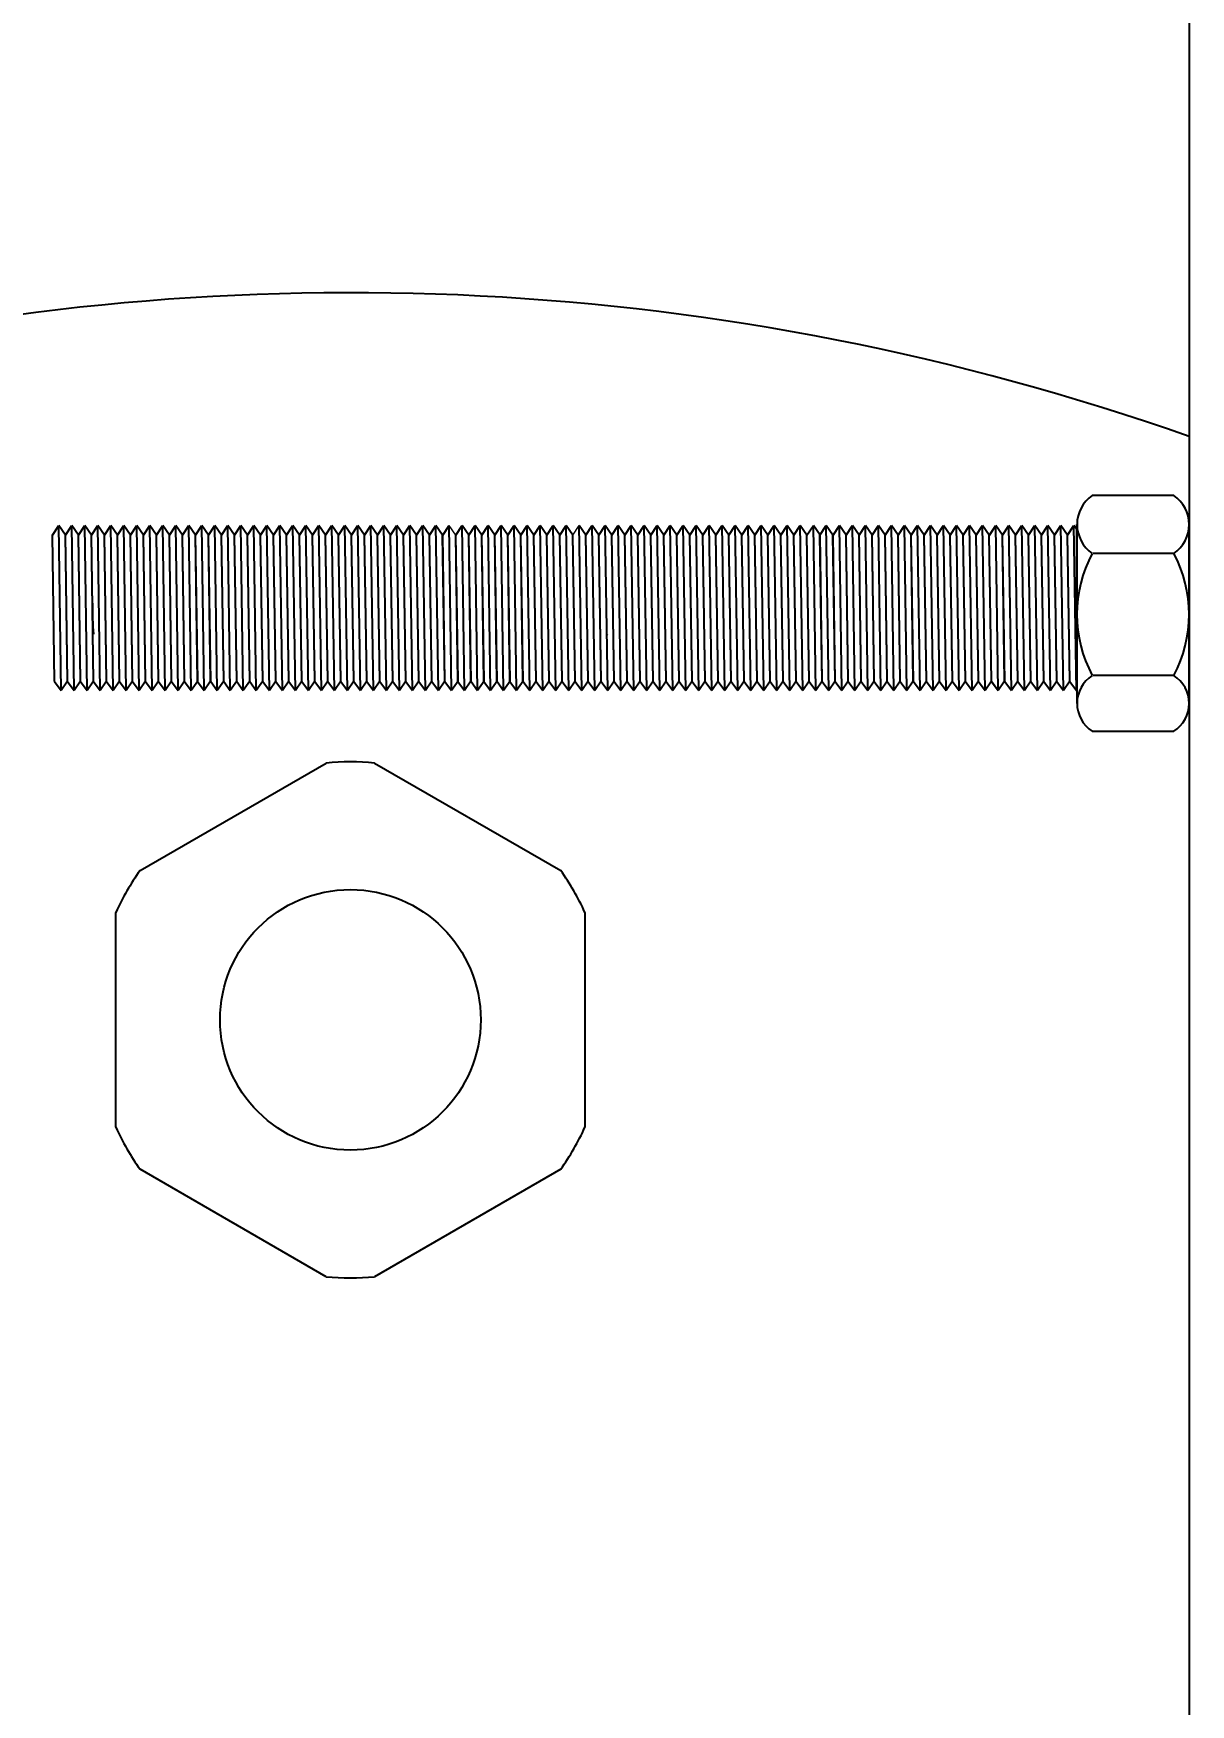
# Model space of a CAD drawing. Header units: millimetres. Extents: x -17263 to -7565, y 1486 to 4446.
# Drawn here: x -14663.6 to -14628.9, y 4308.3 to 4358.4 of the extents above; entities that cross this region are included whole.
import ezdxf
from ezdxf import colors
from ezdxf.entities.mleader import LeaderData, LeaderLine
from ezdxf.math import Vec2, Vec3

# ---------------------------------------------------------------- set-up
doc = ezdxf.new("R2010")
doc.units = ezdxf.units.MM
doc.layers.add('Canalización nueva', color=6, linetype='Continuous')
doc.layers.add('TRMODEL1', color=7, linetype='Continuous')
doc.layers.add('Color-7', color=7, linetype='Continuous', lineweight=0)
doc.styles.get("Standard").update_dxf_attribs({"font": 'arial.ttf'})

msp = doc.modelspace()

# ---------------------------------------------------------------- linework, layer by layer
for p, q in [((-14646.6, 4340.024), (-14646.6, 4340.024)), ((-14653.378, 4336.507), (-14647.794, 4333.283))]:
    msp.add_line(p, q)
msp.add_circle((-14654.103, 4328.803), 3.909)
for centre, radius, start, end in [((-14654.103, 4275.077), 75.54, 70.54654, 135.90955), ((-14654.103, 4341.097), 3.909, 337.3871, 337.3966), ((-14654.103, 4341.097), 3.909, 209.1577, 209.1652)]:
    msp.add_arc(centre, radius, start, end)
at = {"layer": 'Canalización nueva'}
for p, q in [((-14628.945, 4388.117), (-14628.945, 4188.956)), ((-14629.404, 4344.536), (-14631.85, 4344.536)), ((-14663.041, 4343.347), (-14662.85, 4343.635)), ((-14662.651, 4343.347), (-14662.85, 4343.635)), ((-14662.775, 4338.682), (-14662.85, 4343.635)), ((-14662.651, 4343.347), (-14662.46, 4343.635)), ((-14662.261, 4343.347), (-14662.46, 4343.635)), ((-14662.385, 4338.682), (-14662.46, 4343.635)), ((-14662.261, 4343.347), (-14662.07, 4343.635)), ((-14661.87, 4343.347), (-14662.07, 4343.635)), ((-14661.995, 4338.682), (-14662.07, 4343.635)), ((-14661.871, 4343.347), (-14661.68, 4343.635)), ((-14661.481, 4343.347), (-14661.68, 4343.635)), ((-14661.605, 4338.682), (-14661.68, 4343.635)), ((-14661.48, 4343.347), (-14661.29, 4343.635)), ((-14661.09, 4343.347), (-14661.29, 4343.635)), ((-14661.215, 4338.682), (-14661.29, 4343.635)), ((-14661.091, 4343.347), (-14660.9, 4343.635)), ((-14660.701, 4343.347), (-14660.9, 4343.635)), ((-14660.825, 4338.682), (-14660.9, 4343.635)), ((-14660.701, 4343.347), (-14660.51, 4343.635)), ((-14660.311, 4343.347), (-14660.51, 4343.635)), ((-14660.435, 4338.682), (-14660.51, 4343.635)), ((-14660.311, 4343.347), (-14660.12, 4343.635)), ((-14659.921, 4343.347), (-14660.12, 4343.635)), ((-14660.045, 4338.682), (-14660.12, 4343.635)), ((-14659.92, 4343.347), (-14659.73, 4343.635)), ((-14659.53, 4343.347), (-14659.73, 4343.635)), ((-14659.655, 4338.682), (-14659.73, 4343.635)), ((-14659.531, 4343.347), (-14659.34, 4343.635)), ((-14659.141, 4343.347), (-14659.34, 4343.635)), ((-14659.265, 4338.682), (-14659.34, 4343.635)), ((-14659.14, 4343.347), (-14658.949, 4343.635)), ((-14658.75, 4343.347), (-14658.949, 4343.635)), ((-14658.875, 4338.682), (-14658.949, 4343.635)), ((-14658.751, 4343.347), (-14658.56, 4343.635)), ((-14658.361, 4343.347), (-14658.56, 4343.635)), ((-14658.485, 4338.682), (-14658.56, 4343.635)), ((-14658.36, 4343.347), (-14658.169, 4343.635)), ((-14657.969, 4343.347), (-14658.169, 4343.635)), ((-14658.094, 4338.682), (-14658.169, 4343.635)), ((-14657.97, 4343.347), (-14657.779, 4343.635)), ((-14657.58, 4343.347), (-14657.779, 4343.635)), ((-14657.704, 4338.682), (-14657.779, 4343.635)), ((-14657.579, 4343.347), (-14657.389, 4343.635)), ((-14657.189, 4343.347), (-14657.389, 4343.635)), ((-14657.314, 4338.682), (-14657.389, 4343.635)), ((-14657.19, 4343.347), (-14656.999, 4343.635)), ((-14656.8, 4343.347), (-14656.999, 4343.635)), ((-14656.924, 4338.682), (-14656.999, 4343.635)), ((-14656.799, 4343.347), (-14656.608, 4343.635)), ((-14656.409, 4343.347), (-14656.608, 4343.635)), ((-14656.533, 4338.682), (-14656.608, 4343.635)), ((-14656.41, 4343.347), (-14656.219, 4343.635)), ((-14656.02, 4343.347), (-14656.219, 4343.635)), ((-14656.144, 4338.682), (-14656.219, 4343.635)), ((-14656.019, 4343.347), (-14655.828, 4343.635)), ((-14655.629, 4343.347), (-14655.828, 4343.635)), ((-14655.753, 4338.682), (-14655.828, 4343.635)), ((-14655.629, 4343.347), (-14655.438, 4343.635)), ((-14655.239, 4343.347), (-14655.438, 4343.635)), ((-14655.364, 4338.682), (-14655.438, 4343.635)), ((-14655.239, 4343.347), (-14655.048, 4343.635)), ((-14654.848, 4343.347), (-14655.048, 4343.635)), ((-14654.973, 4338.682), (-14655.048, 4343.635)), ((-14654.849, 4343.347), (-14654.658, 4343.635)), ((-14654.459, 4343.347), (-14654.658, 4343.635)), ((-14654.583, 4338.682), (-14654.658, 4343.635)), ((-14654.458, 4343.347), (-14654.268, 4343.635)), ((-14654.068, 4343.347), (-14654.268, 4343.635)), ((-14654.193, 4338.682), (-14654.268, 4343.635)), ((-14654.069, 4343.347), (-14653.878, 4343.635)), ((-14653.679, 4343.347), (-14653.878, 4343.635)), ((-14653.804, 4338.682), (-14653.878, 4343.635)), ((-14653.676, 4343.347), (-14653.485, 4343.635)), ((-14653.286, 4343.347), (-14653.485, 4343.635)), ((-14653.41, 4338.682), (-14653.485, 4343.635)), ((-14653.286, 4343.347), (-14653.095, 4343.635)), ((-14652.896, 4343.347), (-14653.095, 4343.635)), ((-14653.021, 4338.682), (-14653.095, 4343.635)), ((-14652.896, 4343.347), (-14652.705, 4343.635)), ((-14652.505, 4343.347), (-14652.705, 4343.635)), ((-14652.63, 4338.682), (-14652.705, 4343.635)), ((-14652.506, 4343.347), (-14652.315, 4343.635)), ((-14652.116, 4343.347), (-14652.315, 4343.635)), ((-14652.24, 4338.682), (-14652.315, 4343.635)), ((-14652.115, 4343.347), (-14651.925, 4343.635)), ((-14651.725, 4343.347), (-14651.925, 4343.635)), ((-14651.85, 4338.682), (-14651.925, 4343.635)), ((-14651.726, 4343.347), (-14651.535, 4343.635)), ((-14651.336, 4343.347), (-14651.535, 4343.635)), ((-14651.461, 4338.682), (-14651.535, 4343.635)), ((-14651.332, 4343.347), (-14651.141, 4343.635)), ((-14651.066, 4338.682), (-14651.141, 4343.635)), ((-14650.942, 4343.347), (-14650.752, 4343.635)), ((-14650.552, 4343.347), (-14650.752, 4343.635)), ((-14650.677, 4338.682), (-14650.752, 4343.635)), ((-14650.552, 4343.347), (-14650.361, 4343.635)), ((-14650.162, 4343.347), (-14650.361, 4343.635)), ((-14650.286, 4338.682), (-14650.361, 4343.635)), ((-14650.162, 4343.347), (-14649.971, 4343.635)), ((-14649.772, 4343.347), (-14649.971, 4343.635)), ((-14649.897, 4338.682), (-14649.971, 4343.635)), ((-14649.771, 4343.347), (-14649.581, 4343.635)), ((-14649.381, 4343.347), (-14649.581, 4343.635)), ((-14649.506, 4338.682), (-14649.581, 4343.635)), ((-14649.382, 4343.347), (-14649.192, 4343.635)), ((-14648.992, 4343.347), (-14649.192, 4343.635)), ((-14649.117, 4338.682), (-14649.192, 4343.635)), ((-14648.99, 4343.347), (-14648.8, 4343.635)), ((-14648.6, 4343.347), (-14648.8, 4343.635)), ((-14648.725, 4338.682), (-14648.8, 4343.635)), ((-14648.6, 4343.347), (-14648.41, 4343.635)), ((-14648.21, 4343.347), (-14648.41, 4343.635)), ((-14648.335, 4338.682), (-14648.41, 4343.635)), ((-14648.21, 4343.347), (-14648.019, 4343.635)), ((-14647.82, 4343.347), (-14648.019, 4343.635)), ((-14647.944, 4338.682), (-14648.019, 4343.635)), ((-14647.82, 4343.347), (-14647.63, 4343.635)), ((-14647.43, 4343.347), (-14647.63, 4343.635)), ((-14647.555, 4338.682), (-14647.63, 4343.635)), ((-14647.039, 4343.347), (-14647.239, 4343.635)), ((-14647.164, 4338.682), (-14647.239, 4343.635)), ((-14647.04, 4343.347), (-14646.85, 4343.635)), ((-14646.65, 4343.347), (-14646.85, 4343.635)), ((-14646.775, 4338.682), (-14646.85, 4343.635)), ((-14646.65, 4343.347), (-14646.459, 4343.635)), ((-14646.26, 4343.347), (-14646.459, 4343.635)), ((-14646.385, 4338.682), (-14646.459, 4343.635)), ((-14646.26, 4343.347), (-14646.07, 4343.635)), ((-14645.87, 4343.347), (-14646.07, 4343.635)), ((-14645.995, 4338.682), (-14646.07, 4343.635)), ((-14645.87, 4343.347), (-14645.679, 4343.635)), ((-14645.48, 4343.347), (-14645.679, 4343.635)), ((-14645.604, 4338.682), (-14645.679, 4343.635)), ((-14645.48, 4343.347), (-14645.29, 4343.635)), ((-14645.09, 4343.347), (-14645.29, 4343.635)), ((-14645.215, 4338.682), (-14645.29, 4343.635)), ((-14645.089, 4343.347), (-14644.899, 4343.635)), ((-14644.699, 4343.347), (-14644.899, 4343.635)), ((-14644.824, 4338.682), (-14644.899, 4343.635)), ((-14644.7, 4343.347), (-14644.51, 4343.635)), ((-14644.31, 4343.347), (-14644.51, 4343.635)), ((-14644.435, 4338.682), (-14644.51, 4343.635)), ((-14644.309, 4343.347), (-14644.118, 4343.635)), ((-14643.919, 4343.347), (-14644.118, 4343.635)), ((-14644.043, 4338.682), (-14644.118, 4343.635)), ((-14643.919, 4343.347), (-14643.729, 4343.635)), ((-14643.529, 4343.347), (-14643.729, 4343.635)), ((-14643.654, 4338.682), (-14643.729, 4343.635)), ((-14643.529, 4343.347), (-14643.338, 4343.635)), ((-14643.139, 4343.347), (-14643.338, 4343.635)), ((-14643.263, 4338.682), (-14643.338, 4343.635)), ((-14643.139, 4343.347), (-14642.948, 4343.635)), ((-14642.749, 4343.347), (-14642.948, 4343.635)), ((-14642.874, 4338.682), (-14642.948, 4343.635)), ((-14642.748, 4343.347), (-14642.558, 4343.635)), ((-14642.358, 4343.347), (-14642.558, 4343.635)), ((-14642.483, 4338.682), (-14642.558, 4343.635)), ((-14642.359, 4343.347), (-14642.169, 4343.635)), ((-14641.969, 4343.347), (-14642.169, 4343.635)), ((-14642.094, 4338.682), (-14642.169, 4343.635)), ((-14641.968, 4343.347), (-14641.778, 4343.635)), ((-14641.578, 4343.347), (-14641.778, 4343.635)), ((-14641.703, 4338.682), (-14641.778, 4343.635)), ((-14641.578, 4343.347), (-14641.388, 4343.635)), ((-14641.188, 4343.347), (-14641.388, 4343.635)), ((-14641.313, 4338.682), (-14641.388, 4343.635)), ((-14641.188, 4343.347), (-14640.997, 4343.635)), ((-14640.798, 4343.347), (-14640.997, 4343.635)), ((-14640.922, 4338.682), (-14640.997, 4343.635)), ((-14640.798, 4343.347), (-14640.608, 4343.635)), ((-14640.408, 4343.347), (-14640.608, 4343.635)), ((-14640.533, 4338.682), (-14640.608, 4343.635)), ((-14640.408, 4343.347), (-14640.217, 4343.635)), ((-14640.017, 4343.347), (-14640.217, 4343.635)), ((-14640.142, 4338.682), (-14640.217, 4343.635)), ((-14640.018, 4343.347), (-14639.828, 4343.635)), ((-14639.628, 4343.347), (-14639.828, 4343.635)), ((-14639.753, 4338.682), (-14639.828, 4343.635)), ((-14639.625, 4343.347), (-14639.435, 4343.635)), ((-14639.235, 4343.347), (-14639.435, 4343.635)), ((-14639.36, 4338.682), (-14639.435, 4343.635)), ((-14639.235, 4343.347), (-14639.045, 4343.635)), ((-14638.845, 4343.347), (-14639.045, 4343.635)), ((-14638.97, 4338.682), (-14639.045, 4343.635)), ((-14638.845, 4343.347), (-14638.654, 4343.635)), ((-14638.455, 4343.347), (-14638.654, 4343.635)), ((-14638.579, 4338.682), (-14638.654, 4343.635)), ((-14638.455, 4343.347), (-14638.265, 4343.635)), ((-14638.065, 4343.347), (-14638.265, 4343.635)), ((-14638.19, 4338.682), (-14638.265, 4343.635)), ((-14638.065, 4343.347), (-14637.874, 4343.635)), ((-14637.674, 4343.347), (-14637.874, 4343.635)), ((-14637.799, 4338.682), (-14637.874, 4343.635)), ((-14637.675, 4343.347), (-14637.485, 4343.635)), ((-14637.285, 4343.347), (-14637.485, 4343.635)), ((-14637.41, 4338.682), (-14637.485, 4343.635)), ((-14637.281, 4343.347), (-14637.091, 4343.635)), ((-14636.891, 4343.347), (-14637.091, 4343.635)), ((-14637.016, 4338.682), (-14637.091, 4343.635)), ((-14636.892, 4343.347), (-14636.701, 4343.635)), ((-14636.501, 4343.347), (-14636.701, 4343.635)), ((-14636.626, 4338.682), (-14636.701, 4343.635)), ((-14636.501, 4343.347), (-14636.31, 4343.635)), ((-14636.111, 4343.347), (-14636.31, 4343.635)), ((-14636.236, 4338.682), (-14636.31, 4343.635)), ((-14636.111, 4343.347), (-14635.921, 4343.635)), ((-14635.721, 4343.347), (-14635.921, 4343.635)), ((-14635.846, 4338.682), (-14635.921, 4343.635)), ((-14635.721, 4343.347), (-14635.53, 4343.635)), ((-14635.331, 4343.347), (-14635.53, 4343.635)), ((-14635.455, 4338.682), (-14635.53, 4343.635)), ((-14635.332, 4343.347), (-14635.141, 4343.635)), ((-14634.941, 4343.347), (-14635.141, 4343.635)), ((-14635.066, 4338.682), (-14635.141, 4343.635)), ((-14634.941, 4343.353), (-14634.758, 4343.629)), ((-14634.937, 4343.347), (-14634.746, 4343.635)), ((-14634.547, 4343.347), (-14634.746, 4343.635)), ((-14634.672, 4338.682), (-14634.746, 4343.635)), ((-14634.543, 4343.347), (-14634.352, 4343.635)), ((-14634.153, 4343.347), (-14634.352, 4343.635)), ((-14634.277, 4338.682), (-14634.352, 4343.635)), ((-14634.153, 4343.347), (-14633.963, 4343.635)), ((-14633.763, 4343.347), (-14633.963, 4343.635)), ((-14633.888, 4338.682), (-14633.963, 4343.635)), ((-14633.763, 4343.347), (-14633.572, 4343.635)), ((-14633.373, 4343.347), (-14633.572, 4343.635)), ((-14633.497, 4338.682), (-14633.572, 4343.635)), ((-14633.373, 4343.347), (-14633.183, 4343.635)), ((-14632.983, 4343.347), (-14633.183, 4343.635)), ((-14633.108, 4338.682), (-14633.183, 4343.635)), ((-14632.982, 4343.347), (-14632.792, 4343.635)), ((-14632.592, 4343.347), (-14632.792, 4343.635)), ((-14632.717, 4338.682), (-14632.792, 4343.635)), ((-14632.593, 4343.347), (-14632.403, 4343.635)), ((-14632.323, 4343.52), (-14632.403, 4343.635)), ((-14632.328, 4338.682), (-14632.403, 4343.635)), ((-14632.323, 4343.669), (-14632.323, 4338.677)), ((-14632.309, 4343.667), (-14632.309, 4338.299)), ((-14628.945, 4338.305), (-14628.945, 4343.625)), ((-14662.974, 4338.954), (-14663.041, 4343.347)), ((-14662.584, 4338.96), (-14662.651, 4343.353)), ((-14662.584, 4338.96), (-14662.651, 4343.347)), ((-14662.585, 4338.954), (-14662.651, 4343.347)), ((-14662.194, 4338.96), (-14662.261, 4343.353)), ((-14662.194, 4338.96), (-14662.261, 4343.347)), ((-14662.194, 4338.954), (-14662.26, 4343.347)), ((-14661.805, 4338.954), (-14661.871, 4343.347)), ((-14661.804, 4338.96), (-14661.87, 4343.353)), ((-14661.804, 4338.96), (-14661.87, 4343.347)), ((-14661.414, 4338.96), (-14661.481, 4343.353)), ((-14661.414, 4338.96), (-14661.481, 4343.347)), ((-14661.414, 4338.954), (-14661.48, 4343.347)), ((-14661.025, 4338.954), (-14661.091, 4343.347)), ((-14661.024, 4338.96), (-14661.09, 4343.353)), ((-14661.024, 4338.96), (-14661.09, 4343.347)), ((-14661.087, 4343.072), (-14661.086, 4343.074)), ((-14661.087, 4343.072), (-14661.086, 4343.074)), ((-14660.634, 4338.96), (-14660.701, 4343.353)), ((-14660.634, 4338.96), (-14660.701, 4343.347)), ((-14660.634, 4338.954), (-14660.701, 4343.347)), ((-14660.244, 4338.96), (-14660.311, 4343.347)), ((-14660.244, 4338.954), (-14660.311, 4343.347)), ((-14660.244, 4338.96), (-14660.31, 4343.353)), ((-14659.854, 4338.96), (-14659.921, 4343.353)), ((-14659.854, 4338.96), (-14659.921, 4343.347)), ((-14659.854, 4338.954), (-14659.92, 4343.347)), ((-14659.464, 4338.954), (-14659.531, 4343.347)), ((-14659.464, 4338.96), (-14659.53, 4343.353)), ((-14659.464, 4338.96), (-14659.53, 4343.347)), ((-14659.074, 4338.96), (-14659.141, 4343.353)), ((-14659.074, 4338.96), (-14659.141, 4343.347)), ((-14659.074, 4338.954), (-14659.14, 4343.347)), ((-14658.684, 4338.954), (-14658.751, 4343.347)), ((-14658.683, 4338.96), (-14658.75, 4343.353)), ((-14658.683, 4338.96), (-14658.75, 4343.347)), ((-14658.294, 4338.96), (-14658.361, 4343.353)), ((-14658.294, 4338.96), (-14658.361, 4343.347)), ((-14658.293, 4338.954), (-14658.36, 4343.347)), ((-14657.903, 4338.954), (-14657.97, 4343.347)), ((-14657.903, 4338.96), (-14657.969, 4343.353)), ((-14657.903, 4338.96), (-14657.969, 4343.347)), ((-14657.513, 4338.96), (-14657.58, 4343.353)), ((-14657.513, 4338.96), (-14657.58, 4343.347)), ((-14657.513, 4338.954), (-14657.579, 4343.347)), ((-14657.123, 4338.954), (-14657.19, 4343.347)), ((-14657.123, 4338.96), (-14657.189, 4343.353)), ((-14657.123, 4338.96), (-14657.189, 4343.347)), ((-14656.733, 4338.96), (-14656.8, 4343.353)), ((-14656.733, 4338.96), (-14656.8, 4343.347)), ((-14656.733, 4338.954), (-14656.799, 4343.347)), ((-14656.343, 4338.954), (-14656.41, 4343.347)), ((-14656.342, 4338.96), (-14656.409, 4343.353)), ((-14656.342, 4338.96), (-14656.409, 4343.347)), ((-14655.953, 4338.96), (-14656.02, 4343.353)), ((-14655.953, 4338.96), (-14656.02, 4343.347)), ((-14655.952, 4338.954), (-14656.019, 4343.347)), ((-14655.562, 4338.96), (-14655.629, 4343.353)), ((-14655.562, 4338.96), (-14655.629, 4343.347)), ((-14655.563, 4338.954), (-14655.629, 4343.347)), ((-14655.173, 4338.96), (-14655.239, 4343.353)), ((-14655.173, 4338.96), (-14655.239, 4343.347)), ((-14655.172, 4338.954), (-14655.239, 4343.347)), ((-14654.783, 4338.954), (-14654.849, 4343.347)), ((-14654.782, 4338.96), (-14654.848, 4343.353)), ((-14654.782, 4338.96), (-14654.848, 4343.347)), ((-14654.392, 4338.96), (-14654.459, 4343.353)), ((-14654.392, 4338.96), (-14654.459, 4343.347)), ((-14654.392, 4338.954), (-14654.458, 4343.347)), ((-14654.003, 4338.954), (-14654.069, 4343.347)), ((-14654.002, 4338.96), (-14654.068, 4343.353)), ((-14654.002, 4338.96), (-14654.068, 4343.347)), ((-14653.612, 4338.96), (-14653.679, 4343.353)), ((-14653.612, 4338.96), (-14653.679, 4343.347)), ((-14653.609, 4338.954), (-14653.676, 4343.347)), ((-14653.219, 4338.96), (-14653.286, 4343.353)), ((-14653.219, 4338.96), (-14653.286, 4343.347)), ((-14653.22, 4338.954), (-14653.286, 4343.347)), ((-14652.83, 4338.96), (-14652.896, 4343.353)), ((-14652.83, 4338.96), (-14652.896, 4343.347)), ((-14652.829, 4338.954), (-14652.896, 4343.347)), ((-14652.44, 4338.954), (-14652.506, 4343.347)), ((-14652.439, 4338.96), (-14652.505, 4343.353)), ((-14652.439, 4338.96), (-14652.505, 4343.347)), ((-14652.049, 4338.96), (-14652.116, 4343.353)), ((-14652.049, 4338.96), (-14652.116, 4343.347)), ((-14652.049, 4338.954), (-14652.115, 4343.347)), ((-14651.66, 4338.954), (-14651.726, 4343.347)), ((-14651.659, 4338.96), (-14651.725, 4343.353)), ((-14651.659, 4338.96), (-14651.725, 4343.347)), ((-14651.269, 4338.96), (-14651.336, 4343.353)), ((-14651.269, 4338.96), (-14651.336, 4343.347)), ((-14651.266, 4338.954), (-14651.332, 4343.347)), ((-14650.875, 4338.96), (-14650.942, 4343.353)), ((-14650.875, 4338.96), (-14650.942, 4343.347)), ((-14650.876, 4338.954), (-14650.942, 4343.347)), ((-14650.486, 4338.96), (-14650.552, 4343.353)), ((-14650.486, 4338.96), (-14650.552, 4343.347)), ((-14650.485, 4338.954), (-14650.552, 4343.347)), ((-14650.095, 4338.96), (-14650.162, 4343.353)), ((-14650.095, 4338.96), (-14650.162, 4343.347)), ((-14650.096, 4338.954), (-14650.162, 4343.347)), ((-14649.706, 4338.96), (-14649.772, 4343.353)), ((-14649.706, 4338.96), (-14649.772, 4343.347)), ((-14649.705, 4338.954), (-14649.771, 4343.347)), ((-14649.316, 4338.954), (-14649.382, 4343.347)), ((-14649.315, 4338.96), (-14649.381, 4343.353)), ((-14649.315, 4338.96), (-14649.381, 4343.347)), ((-14648.926, 4338.96), (-14648.992, 4343.353)), ((-14648.926, 4338.96), (-14648.992, 4343.347)), ((-14648.924, 4338.954), (-14648.99, 4343.347)), ((-14648.534, 4338.96), (-14648.6, 4343.353)), ((-14648.534, 4338.96), (-14648.6, 4343.347)), ((-14648.534, 4338.954), (-14648.6, 4343.347)), ((-14648.144, 4338.96), (-14648.21, 4343.353)), ((-14648.144, 4338.96), (-14648.21, 4343.347)), ((-14648.143, 4338.954), (-14648.21, 4343.347)), ((-14647.753, 4338.96), (-14647.82, 4343.353)), ((-14647.753, 4338.96), (-14647.82, 4343.347)), ((-14647.754, 4338.954), (-14647.82, 4343.347)), ((-14647.364, 4338.96), (-14647.43, 4343.353)), ((-14647.364, 4338.96), (-14647.43, 4343.347)), ((-14647.363, 4338.954), (-14647.429, 4343.347)), ((-14646.974, 4338.954), (-14647.04, 4343.347)), ((-14646.973, 4338.96), (-14647.039, 4343.353)), ((-14646.973, 4338.96), (-14647.039, 4343.347)), ((-14646.584, 4338.96), (-14646.65, 4343.353)), ((-14646.584, 4338.96), (-14646.65, 4343.347)), ((-14646.584, 4338.954), (-14646.65, 4343.347)), ((-14646.193, 4338.96), (-14646.26, 4343.353)), ((-14646.193, 4338.96), (-14646.26, 4343.347)), ((-14646.194, 4338.954), (-14646.26, 4343.347)), ((-14645.804, 4338.96), (-14645.87, 4343.353)), ((-14645.804, 4338.96), (-14645.87, 4343.347)), ((-14645.803, 4338.954), (-14645.87, 4343.347)), ((-14645.413, 4338.96), (-14645.48, 4343.353)), ((-14645.413, 4338.96), (-14645.48, 4343.347)), ((-14645.414, 4338.954), (-14645.48, 4343.347)), ((-14645.024, 4338.96), (-14645.09, 4343.353)), ((-14645.024, 4338.96), (-14645.09, 4343.347)), ((-14645.023, 4338.954), (-14645.089, 4343.347)), ((-14644.634, 4338.954), (-14644.7, 4343.347)), ((-14644.633, 4338.96), (-14644.699, 4343.353)), ((-14644.633, 4338.96), (-14644.699, 4343.347)), ((-14644.244, 4338.96), (-14644.31, 4343.353)), ((-14644.244, 4338.96), (-14644.31, 4343.347)), ((-14644.243, 4338.954), (-14644.309, 4343.347)), ((-14643.852, 4338.96), (-14643.919, 4343.353)), ((-14643.852, 4338.96), (-14643.919, 4343.347)), ((-14643.853, 4338.954), (-14643.919, 4343.347)), ((-14643.463, 4338.96), (-14643.529, 4343.353)), ((-14643.463, 4338.96), (-14643.529, 4343.347)), ((-14643.462, 4338.954), (-14643.529, 4343.347)), ((-14643.072, 4338.96), (-14643.139, 4343.347)), ((-14643.073, 4338.954), (-14643.139, 4343.347)), ((-14643.072, 4338.96), (-14643.138, 4343.353)), ((-14642.683, 4338.96), (-14642.749, 4343.353)), ((-14642.683, 4338.96), (-14642.749, 4343.347)), ((-14642.682, 4338.954), (-14642.748, 4343.347)), ((-14642.293, 4338.954), (-14642.359, 4343.347)), ((-14642.292, 4338.96), (-14642.358, 4343.353)), ((-14642.292, 4338.96), (-14642.358, 4343.347)), ((-14641.903, 4338.96), (-14641.969, 4343.353)), ((-14641.903, 4338.96), (-14641.969, 4343.347)), ((-14641.902, 4338.954), (-14641.968, 4343.347)), ((-14641.512, 4338.96), (-14641.578, 4343.353)), ((-14641.512, 4338.96), (-14641.578, 4343.347)), ((-14641.512, 4338.954), (-14641.578, 4343.347)), ((-14641.122, 4338.96), (-14641.188, 4343.353)), ((-14641.122, 4338.96), (-14641.188, 4343.347)), ((-14641.122, 4338.954), (-14641.188, 4343.347)), ((-14640.731, 4338.96), (-14640.798, 4343.353)), ((-14640.731, 4338.96), (-14640.798, 4343.347)), ((-14640.732, 4338.954), (-14640.798, 4343.347)), ((-14640.342, 4338.96), (-14640.408, 4343.353)), ((-14640.342, 4338.96), (-14640.408, 4343.347)), ((-14640.341, 4338.954), (-14640.408, 4343.347)), ((-14639.952, 4338.954), (-14640.018, 4343.347)), ((-14639.951, 4338.96), (-14640.017, 4343.353)), ((-14639.951, 4338.96), (-14640.017, 4343.347)), ((-14639.562, 4338.96), (-14639.628, 4343.353)), ((-14639.562, 4338.96), (-14639.628, 4343.347)), ((-14639.559, 4338.954), (-14639.625, 4343.347)), ((-14639.169, 4338.96), (-14639.235, 4343.353)), ((-14639.169, 4338.96), (-14639.235, 4343.347)), ((-14639.169, 4338.954), (-14639.235, 4343.347)), ((-14638.779, 4338.96), (-14638.845, 4343.353)), ((-14638.779, 4338.96), (-14638.845, 4343.347)), ((-14638.779, 4338.954), (-14638.845, 4343.347)), ((-14638.388, 4338.96), (-14638.455, 4343.353)), ((-14638.388, 4338.96), (-14638.455, 4343.347)), ((-14638.389, 4338.954), (-14638.455, 4343.347)), ((-14637.999, 4338.96), (-14638.065, 4343.353)), ((-14637.999, 4338.96), (-14638.065, 4343.347)), ((-14637.998, 4338.954), (-14638.065, 4343.347)), ((-14637.609, 4338.954), (-14637.675, 4343.347)), ((-14637.608, 4338.96), (-14637.674, 4343.353)), ((-14637.608, 4338.96), (-14637.674, 4343.347)), ((-14637.219, 4338.96), (-14637.285, 4343.353)), ((-14637.219, 4338.96), (-14637.285, 4343.347)), ((-14637.215, 4338.954), (-14637.281, 4343.347)), ((-14636.825, 4338.96), (-14636.891, 4343.353)), ((-14636.825, 4338.96), (-14636.891, 4343.347)), ((-14636.825, 4338.954), (-14636.891, 4343.347)), ((-14636.435, 4338.96), (-14636.501, 4343.353)), ((-14636.435, 4338.96), (-14636.501, 4343.347)), ((-14636.435, 4338.954), (-14636.501, 4343.347)), ((-14636.045, 4338.96), (-14636.111, 4343.353)), ((-14636.045, 4338.96), (-14636.111, 4343.347)), ((-14636.045, 4338.954), (-14636.111, 4343.347)), ((-14635.655, 4338.96), (-14635.721, 4343.353)), ((-14635.655, 4338.96), (-14635.721, 4343.347)), ((-14635.654, 4338.954), (-14635.721, 4343.347)), ((-14635.264, 4338.96), (-14635.331, 4343.353)), ((-14635.264, 4338.96), (-14635.331, 4343.347)), ((-14635.265, 4338.954), (-14635.331, 4343.347)), ((-14634.875, 4338.96), (-14634.941, 4343.353)), ((-14634.875, 4338.96), (-14634.941, 4343.347)), ((-14634.48, 4338.96), (-14634.547, 4343.353)), ((-14634.48, 4338.96), (-14634.547, 4343.347)), ((-14634.477, 4338.955), (-14634.543, 4343.347)), ((-14634.086, 4338.96), (-14634.153, 4343.353)), ((-14634.086, 4338.96), (-14634.153, 4343.347)), ((-14634.087, 4338.955), (-14634.153, 4343.347)), ((-14633.697, 4338.96), (-14633.763, 4343.353)), ((-14633.697, 4338.96), (-14633.763, 4343.347)), ((-14633.696, 4338.955), (-14633.763, 4343.347)), ((-14633.306, 4338.96), (-14633.373, 4343.353)), ((-14633.306, 4338.96), (-14633.373, 4343.347)), ((-14633.307, 4338.955), (-14633.373, 4343.347)), ((-14632.917, 4338.96), (-14632.983, 4343.353)), ((-14632.917, 4338.96), (-14632.983, 4343.347)), ((-14632.916, 4338.955), (-14632.982, 4343.347)), ((-14632.527, 4338.955), (-14632.593, 4343.347)), ((-14632.526, 4338.96), (-14632.592, 4343.353)), ((-14632.526, 4338.96), (-14632.592, 4343.347)), ((-14628.945, 4343.46), (-14628.945, 4338.469)), ((-14629.377, 4342.798), (-14631.823, 4342.798)), ((-14661.467, 4342.414), (-14661.466, 4342.415)), ((-14661.467, 4342.414), (-14661.466, 4342.415)), ((-14646.399, 4340.372), (-14646.41, 4340.353)), ((-14661.024, 4339.015), (-14661.025, 4339.017)), ((-14661.024, 4339.015), (-14661.025, 4339.017)), ((-14646.979, 4339.367), (-14646.98, 4339.365)), ((-14629.377, 4339.133), (-14631.823, 4339.133)), ((-14662.974, 4338.954), (-14662.775, 4338.682)), ((-14662.584, 4338.96), (-14662.775, 4338.682)), ((-14662.585, 4338.954), (-14662.385, 4338.682)), ((-14662.194, 4338.96), (-14662.385, 4338.682)), ((-14662.194, 4338.954), (-14661.995, 4338.682)), ((-14661.804, 4338.96), (-14661.995, 4338.682)), ((-14661.805, 4338.954), (-14661.605, 4338.682)), ((-14661.414, 4338.96), (-14661.605, 4338.682)), ((-14661.414, 4338.954), (-14661.215, 4338.682)), ((-14661.024, 4338.96), (-14661.215, 4338.682)), ((-14661.025, 4338.954), (-14660.825, 4338.682)), ((-14660.634, 4338.96), (-14660.825, 4338.682)), ((-14660.634, 4338.954), (-14660.435, 4338.682)), ((-14660.244, 4338.96), (-14660.435, 4338.682)), ((-14660.244, 4338.954), (-14660.045, 4338.682)), ((-14659.854, 4338.96), (-14660.045, 4338.682)), ((-14659.854, 4338.954), (-14659.655, 4338.682)), ((-14659.464, 4338.96), (-14659.655, 4338.682)), ((-14659.464, 4338.954), (-14659.265, 4338.682)), ((-14659.074, 4338.96), (-14659.265, 4338.682)), ((-14659.074, 4338.954), (-14658.874, 4338.682)), ((-14658.683, 4338.96), (-14658.874, 4338.682)), ((-14658.684, 4338.954), (-14658.485, 4338.682)), ((-14658.294, 4338.96), (-14658.485, 4338.682)), ((-14658.293, 4338.954), (-14658.094, 4338.682)), ((-14657.903, 4338.96), (-14658.094, 4338.682)), ((-14657.903, 4338.954), (-14657.704, 4338.682)), ((-14657.513, 4338.96), (-14657.704, 4338.682)), ((-14657.513, 4338.954), (-14657.314, 4338.682)), ((-14657.123, 4338.96), (-14657.314, 4338.682)), ((-14657.123, 4338.954), (-14656.924, 4338.682)), ((-14656.733, 4338.96), (-14656.924, 4338.682)), ((-14656.733, 4338.954), (-14656.533, 4338.682)), ((-14656.342, 4338.96), (-14656.533, 4338.682)), ((-14656.343, 4338.954), (-14656.144, 4338.682)), ((-14655.953, 4338.96), (-14656.144, 4338.682)), ((-14655.952, 4338.954), (-14655.753, 4338.682)), ((-14655.562, 4338.96), (-14655.753, 4338.682)), ((-14655.563, 4338.954), (-14655.363, 4338.682)), ((-14655.172, 4338.96), (-14655.363, 4338.682)), ((-14655.172, 4338.954), (-14654.973, 4338.682)), ((-14654.782, 4338.96), (-14654.973, 4338.682)), ((-14654.783, 4338.954), (-14654.583, 4338.682)), ((-14654.392, 4338.96), (-14654.583, 4338.682)), ((-14654.392, 4338.954), (-14654.193, 4338.682)), ((-14654.002, 4338.96), (-14654.193, 4338.682)), ((-14654.003, 4338.954), (-14653.803, 4338.682)), ((-14653.612, 4338.96), (-14653.803, 4338.682)), ((-14653.609, 4338.954), (-14653.41, 4338.682)), ((-14653.219, 4338.96), (-14653.41, 4338.682)), ((-14653.22, 4338.954), (-14653.02, 4338.682)), ((-14652.829, 4338.96), (-14653.02, 4338.682)), ((-14652.829, 4338.954), (-14652.63, 4338.682)), ((-14652.439, 4338.96), (-14652.63, 4338.682)), ((-14652.44, 4338.954), (-14652.24, 4338.682)), ((-14652.049, 4338.96), (-14652.24, 4338.682)), ((-14652.049, 4338.954), (-14651.85, 4338.682)), ((-14651.659, 4338.96), (-14651.85, 4338.682)), ((-14651.66, 4338.954), (-14651.46, 4338.682)), ((-14651.269, 4338.96), (-14651.46, 4338.682)), ((-14651.266, 4338.954), (-14651.066, 4338.682)), ((-14650.875, 4338.96), (-14651.066, 4338.682)), ((-14650.876, 4338.954), (-14650.677, 4338.682)), ((-14650.486, 4338.96), (-14650.677, 4338.682)), ((-14650.485, 4338.954), (-14650.286, 4338.682)), ((-14650.095, 4338.96), (-14650.286, 4338.682)), ((-14650.096, 4338.954), (-14649.897, 4338.682)), ((-14649.705, 4338.96), (-14649.897, 4338.682)), ((-14649.705, 4338.954), (-14649.506, 4338.682)), ((-14649.315, 4338.96), (-14649.506, 4338.682)), ((-14649.316, 4338.954), (-14649.117, 4338.682)), ((-14648.925, 4338.96), (-14649.117, 4338.682)), ((-14648.924, 4338.954), (-14648.725, 4338.682)), ((-14648.534, 4338.96), (-14648.725, 4338.682)), ((-14648.534, 4338.954), (-14648.335, 4338.682)), ((-14648.144, 4338.96), (-14648.335, 4338.682)), ((-14648.143, 4338.954), (-14647.944, 4338.682)), ((-14647.753, 4338.96), (-14647.944, 4338.682)), ((-14647.754, 4338.954), (-14647.555, 4338.682)), ((-14647.364, 4338.96), (-14647.555, 4338.682)), ((-14647.363, 4338.954), (-14647.164, 4338.682)), ((-14646.973, 4338.96), (-14647.164, 4338.682)), ((-14646.974, 4338.954), (-14646.775, 4338.682)), ((-14646.584, 4338.96), (-14646.775, 4338.682)), ((-14646.584, 4338.954), (-14646.384, 4338.682)), ((-14646.193, 4338.96), (-14646.384, 4338.682)), ((-14646.194, 4338.954), (-14645.995, 4338.682)), ((-14645.804, 4338.96), (-14645.995, 4338.682)), ((-14645.803, 4338.954), (-14645.604, 4338.682)), ((-14645.413, 4338.96), (-14645.604, 4338.682)), ((-14645.414, 4338.954), (-14645.215, 4338.682)), ((-14645.024, 4338.96), (-14645.215, 4338.682)), ((-14645.023, 4338.954), (-14644.824, 4338.682)), ((-14644.633, 4338.96), (-14644.824, 4338.682)), ((-14644.634, 4338.954), (-14644.435, 4338.682)), ((-14644.244, 4338.96), (-14644.435, 4338.682)), ((-14644.243, 4338.954), (-14644.043, 4338.682)), ((-14643.852, 4338.96), (-14644.043, 4338.682)), ((-14643.853, 4338.954), (-14643.654, 4338.682)), ((-14643.463, 4338.96), (-14643.654, 4338.682)), ((-14643.462, 4338.954), (-14643.263, 4338.682)), ((-14643.072, 4338.96), (-14643.263, 4338.682)), ((-14643.073, 4338.954), (-14642.873, 4338.682)), ((-14642.682, 4338.96), (-14642.873, 4338.682)), ((-14642.682, 4338.954), (-14642.483, 4338.682)), ((-14642.292, 4338.96), (-14642.483, 4338.682)), ((-14642.293, 4338.954), (-14642.094, 4338.682)), ((-14641.902, 4338.96), (-14642.094, 4338.682)), ((-14641.902, 4338.954), (-14641.703, 4338.682)), ((-14641.512, 4338.96), (-14641.703, 4338.682)), ((-14641.512, 4338.954), (-14641.313, 4338.682)), ((-14641.122, 4338.96), (-14641.313, 4338.682)), ((-14641.122, 4338.954), (-14640.922, 4338.682)), ((-14640.731, 4338.96), (-14640.922, 4338.682)), ((-14640.732, 4338.954), (-14640.533, 4338.682)), ((-14640.342, 4338.96), (-14640.533, 4338.682)), ((-14640.341, 4338.954), (-14640.142, 4338.682)), ((-14639.951, 4338.96), (-14640.142, 4338.682)), ((-14639.952, 4338.954), (-14639.753, 4338.682)), ((-14639.562, 4338.96), (-14639.753, 4338.682)), ((-14639.559, 4338.954), (-14639.36, 4338.682)), ((-14639.169, 4338.96), (-14639.36, 4338.682)), ((-14639.169, 4338.954), (-14638.97, 4338.682)), ((-14638.779, 4338.96), (-14638.97, 4338.682)), ((-14638.779, 4338.954), (-14638.579, 4338.682)), ((-14638.388, 4338.96), (-14638.579, 4338.682)), ((-14638.389, 4338.954), (-14638.19, 4338.682)), ((-14637.999, 4338.96), (-14638.19, 4338.682)), ((-14637.998, 4338.954), (-14637.799, 4338.682)), ((-14637.608, 4338.96), (-14637.799, 4338.682)), ((-14637.609, 4338.954), (-14637.41, 4338.682)), ((-14637.219, 4338.96), (-14637.41, 4338.682)), ((-14637.215, 4338.954), (-14637.016, 4338.682)), ((-14636.825, 4338.96), (-14637.016, 4338.682)), ((-14636.825, 4338.954), (-14636.626, 4338.682)), ((-14636.435, 4338.96), (-14636.626, 4338.682)), ((-14636.435, 4338.954), (-14636.235, 4338.682)), ((-14636.044, 4338.96), (-14636.235, 4338.682)), ((-14636.045, 4338.954), (-14635.846, 4338.682)), ((-14635.655, 4338.96), (-14635.846, 4338.682)), ((-14635.654, 4338.954), (-14635.455, 4338.682)), ((-14635.264, 4338.96), (-14635.455, 4338.682)), ((-14635.265, 4338.954), (-14635.066, 4338.682)), ((-14634.875, 4338.96), (-14635.066, 4338.682)), ((-14634.875, 4338.96), (-14634.672, 4338.682)), ((-14634.871, 4338.955), (-14634.671, 4338.682)), ((-14634.48, 4338.96), (-14634.671, 4338.682)), ((-14634.477, 4338.955), (-14634.277, 4338.682)), ((-14634.086, 4338.96), (-14634.277, 4338.682)), ((-14634.087, 4338.955), (-14633.888, 4338.682)), ((-14633.697, 4338.96), (-14633.888, 4338.682)), ((-14633.696, 4338.955), (-14633.497, 4338.682)), ((-14633.306, 4338.96), (-14633.497, 4338.682)), ((-14633.307, 4338.955), (-14633.108, 4338.682)), ((-14632.916, 4338.96), (-14633.108, 4338.682)), ((-14632.916, 4338.955), (-14632.717, 4338.682)), ((-14632.526, 4338.96), (-14632.717, 4338.682)), ((-14632.527, 4338.955), (-14632.328, 4338.682)), ((-14632.323, 4338.689), (-14632.328, 4338.682)), ((-14631.85, 4337.465), (-14629.404, 4337.465))]:
    msp.add_line(p, q, dxfattribs=at)
at = {"layer": 'Canalización nueva', "ltscale": 25}
msp.add_line((-14628.945, 4338.299), (-14628.945, 4343.667), dxfattribs=at)
at = {"layer": 'Canalización nueva'}
for centre, radius, start, end in [((-14631.256, 4343.667), 1.052, 124.3451, 235.6549), ((-14629.998, 4343.667), 1.052, 304.3451, 55.6549), ((-14654.103, 4341.097), 3.909, 152.5657, 152.5775), ((-14654.103, 4341.097), 3.909, 24.3343, 24.3481), ((-14628.42, 4340.966), 3.889, 151.8929, 208.1071), ((-14632.834, 4340.966), 3.889, 331.8929, 28.1071), ((-14654.103, 4341.097), 3.909, 169.4608, 169.4934), ((-14654.103, 4341.097), 7.739, 178.4926, 185.38), ((-14654.103, 4341.097), 3.909, 192.2375, 192.2701), ((-14631.32, 4338.299), 0.988, 122.4052, 237.5948), ((-14629.934, 4338.299), 0.988, 302.4052, 57.5948)]:
    msp.add_arc(centre, radius, start, end, dxfattribs=at)
at = {"layer": 'Color-7', "linetype": 'Continuous', "lineweight": 0}
for p, q in [((-14650.942, 4343.347), (-14651.141, 4343.635)), ((-14647.43, 4343.347), (-14647.239, 4343.635))]:
    msp.add_line(p, q, dxfattribs=at)
at = {"layer": 'TRMODEL1', "color": 7, "linetype": 'Continuous'}
for p, q in [((-14647.034, 4342.923), (-14647.033, 4342.921)), ((-14646.633, 4342.229), (-14646.633, 4342.229)), ((-14661.425, 4339.709), (-14661.426, 4339.71)), ((-14661.425, 4339.709), (-14661.426, 4339.71)), ((-14660.413, 4333.283), (-14654.829, 4336.507)), ((-14661.138, 4325.579), (-14661.138, 4332.027)), ((-14661.138, 4325.579), (-14661.138, 4332.027)), ((-14647.068, 4332.027), (-14647.068, 4325.579)), ((-14647.068, 4332.027), (-14647.068, 4325.579)), ((-14654.829, 4321.098), (-14660.413, 4324.322)), ((-14654.829, 4321.098), (-14660.413, 4324.322)), ((-14647.794, 4324.322), (-14653.378, 4321.098)), ((-14647.794, 4324.322), (-14653.378, 4321.098))]:
    msp.add_line(p, q, dxfattribs=at)
for start, end in [(84.62, 95.38), (144.62, 155.38), (24.62, 35.38), (204.62, 215.38), (324.62, 335.38), (264.62, 275.38)]:
    msp.add_arc((-14654.103, 4328.803), 7.739, start, end, dxfattribs=at)

# ---------------------------------------------------------------- leaders
at = {"layer": 'Canalización nueva'}
ml = msp.add_multileader_mtext('Standard', dxfattribs=at)
ml.set_content('\\A1;{\\Fromans|c0;\\W0.85;Grampa U Bolt 1" }', color=256)
ml.set_leader_properties()
ml.build(insert=Vec2(0, 0))
ml.multileader.update_dxf_attribs({"dogleg_length": 0.36, "arrow_head_size": 27.606})
ctx = ml.context
ctx.base_point, ctx.char_height, ctx.arrow_head_size, ctx.landing_gap_size, ctx.plane_origin = Vec3(-15094.133, 4369.474), 15, 27.606, 0.00994, Vec3(-15224.646, 4470.632)
notes = []
notes.append((ctx, [(1, (1, 1, 0), (-14914.646, 4369.474), (-1, 0), 0.36, [(0, [(-14775.203, 4335.217)], 0, [])])]))
ctx.mtext.insert, ctx.mtext.width, ctx.mtext.flow_direction = Vec3(-15094.123, 4379.474), 587.02173, 5
for ctx, leaders in notes:
    for number, flags, end, landing, length, lines in leaders:
        leader = LeaderData()
        leader.index, (leader.has_last_leader_line, leader.has_dogleg_vector, leader.attachment_direction) = number, flags
        leader.last_leader_point, leader.dogleg_vector, leader.dogleg_length = Vec3(end), Vec3(landing), length
        for number, points, colour, breaks in lines:
            line = LeaderLine()
            line.index, line.vertices, line.color, line.breaks = number, Vec3.list(points), colors.encode_raw_color(colour), breaks
            leader.lines.append(line)
        ctx.leaders.append(leader)

doc.saveas('drawing.dxf')
